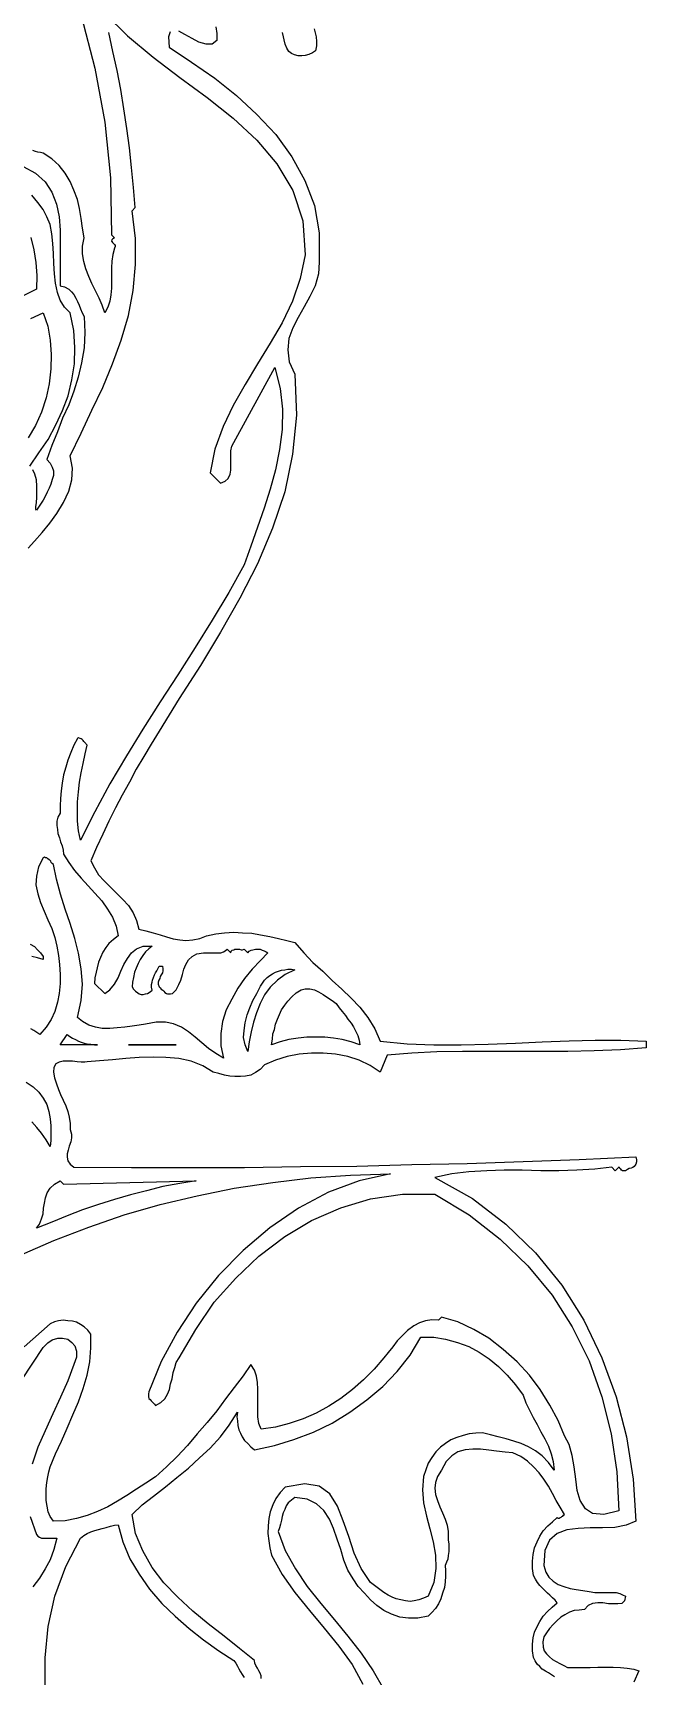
# Model space of a CAD drawing. Extents: x 0.04 to 6.89, y 0.04 to 9.01.
# Drawn here: x 5.701 to 6.894, y 2.46 to 5.657 of the extents above; entities that cross this region are included whole.
import ezdxf

# ---------------------------------------------------------------- set-up
doc = ezdxf.new("R2010")
doc.units = 0
doc.layers.add('1', color=7, linetype='Continuous')

msp = doc.modelspace()

# ---------------------------------------------------------------- linework, layer by layer
for points in [[(6.057, 5.669), (6.059, 5.656), (6.059, 5.642), (6.05, 5.635), (6.038, 5.635), (6.024, 5.639), (6.011, 5.646), (5.997, 5.654), (5.985, 5.66)], [(6.248, 5.665), (6.25, 5.657), (6.252, 5.649), (6.253, 5.64), (6.253, 5.632), (6.251, 5.622), (6.245, 5.618), (6.238, 5.615), (6.231, 5.613), (6.224, 5.612), (6.217, 5.612), (6.21, 5.614), (6.204, 5.617), (6.199, 5.621), (6.195, 5.627), (6.192, 5.635), (6.187, 5.658)], [(5.968, 5.659), (5.965, 5.649), (5.966, 5.629), (6.01, 5.6), (6.055, 5.569), (6.097, 5.535), (6.137, 5.498), (6.174, 5.459), (6.205, 5.416), (6.23, 5.37), (6.249, 5.321), (6.258, 5.268), (6.258, 5.211), (6.257, 5.188), (6.25, 5.165), (6.24, 5.144), (6.229, 5.124), (6.217, 5.103), (6.207, 5.083), (6.199, 5.062), (6.197, 5.04), (6.2, 5.017), (6.211, 4.993), (6.214, 4.913), (6.206, 4.837), (6.191, 4.764), (6.167, 4.693), (6.138, 4.624), (6.104, 4.557), (6.066, 4.491), (6.027, 4.426), (5.986, 4.362), (5.947, 4.298), (5.931, 4.273), (5.917, 4.249), (5.902, 4.224), (5.889, 4.199), (5.875, 4.174), (5.862, 4.149), (5.849, 4.123), (5.837, 4.098), (5.825, 4.072), (5.814, 4.046), (5.821, 4.032), (5.829, 4.019), (5.84, 4.007), (5.852, 3.995), (5.864, 3.983), (5.876, 3.971), (5.887, 3.959), (5.896, 3.945), (5.903, 3.93), (5.907, 3.913), (5.921, 3.91), (5.935, 3.906), (5.949, 3.902), (5.961, 3.898), (5.974, 3.894), (5.987, 3.892), (5.999, 3.891), (6.012, 3.892), (6.026, 3.895), (6.039, 3.9), (6.057, 3.904), (6.074, 3.906), (6.092, 3.907), (6.109, 3.906), (6.127, 3.905), (6.144, 3.902), (6.162, 3.899), (6.179, 3.895), (6.195, 3.891), (6.211, 3.887), (6.228, 3.867), (6.246, 3.848), (6.265, 3.831), (6.283, 3.813), (6.302, 3.796), (6.32, 3.779), (6.337, 3.761), (6.353, 3.741), (6.366, 3.719), (6.377, 3.695), (6.429, 3.69), (6.481, 3.688), (6.534, 3.688), (6.587, 3.689), (6.64, 3.691), (6.692, 3.694), (6.744, 3.696), (6.795, 3.697), (6.845, 3.697), (6.894, 3.695), (6.894, 3.682), (6.844, 3.678), (6.793, 3.676), (6.742, 3.675), (6.691, 3.675), (6.639, 3.675), (6.588, 3.675), (6.537, 3.675), (6.487, 3.674), (6.438, 3.672), (6.39, 3.668), (6.377, 3.635), (6.357, 3.648), (6.336, 3.658), (6.314, 3.665), (6.29, 3.67), (6.266, 3.672), (6.243, 3.672), (6.219, 3.67), (6.196, 3.665), (6.173, 3.658), (6.152, 3.649), (6.143, 3.64), (6.134, 3.634), (6.125, 3.629), (6.115, 3.627), (6.105, 3.626), (6.094, 3.626), (6.084, 3.627), (6.074, 3.629), (6.063, 3.632), (6.052, 3.635), (6.032, 3.647), (6.009, 3.656), (5.985, 3.661), (5.96, 3.663), (5.935, 3.664), (5.908, 3.663), (5.882, 3.661), (5.856, 3.659), (5.831, 3.657), (5.807, 3.655), (5.802, 3.654), (5.795, 3.654), (5.787, 3.655), (5.778, 3.656), (5.769, 3.656), (5.76, 3.656), (5.752, 3.654), (5.746, 3.651), (5.742, 3.644), (5.741, 3.635), (5.743, 3.624), (5.747, 3.612), (5.751, 3.601), (5.755, 3.591), (5.76, 3.58), (5.765, 3.569), (5.769, 3.558), (5.772, 3.547), (5.774, 3.535), (5.774, 3.523), (5.776, 3.514), (5.776, 3.507), (5.775, 3.499), (5.772, 3.491), (5.77, 3.483), (5.768, 3.476), (5.768, 3.469), (5.769, 3.462), (5.774, 3.456), (5.781, 3.45), (5.893, 3.449), (6.004, 3.449), (6.113, 3.449), (6.222, 3.451), (6.331, 3.452), (6.438, 3.455), (6.546, 3.457), (6.655, 3.461), (6.764, 3.465), (6.874, 3.47), (6.875, 3.464), (6.875, 3.46), (6.874, 3.456), (6.873, 3.454), (6.871, 3.451), (6.868, 3.449), (6.865, 3.448), (6.861, 3.447), (6.858, 3.445), (6.854, 3.443), (6.852, 3.443), (6.85, 3.443), (6.848, 3.443), (6.846, 3.444), (6.845, 3.446), (6.843, 3.447), (6.842, 3.449), (6.841, 3.45), (6.834, 3.443), (6.827, 3.45), (6.794, 3.446), (6.759, 3.444), (6.724, 3.443), (6.689, 3.443), (6.653, 3.444), (6.618, 3.444), (6.584, 3.443), (6.549, 3.441), (6.516, 3.437), (6.483, 3.43), (6.556, 3.389), (6.621, 3.339), (6.679, 3.283), (6.73, 3.22), (6.773, 3.152), (6.808, 3.079), (6.836, 3.003), (6.856, 2.925), (6.869, 2.843), (6.874, 2.761), (6.855, 2.753), (6.833, 2.749), (6.809, 2.748), (6.785, 2.748), (6.762, 2.747), (6.74, 2.744), (6.721, 2.737), (6.706, 2.724), (6.697, 2.704), (6.695, 2.675), (6.699, 2.662), (6.705, 2.652), (6.713, 2.644), (6.723, 2.638), (6.734, 2.634), (6.746, 2.63), (6.758, 2.628), (6.771, 2.626), (6.783, 2.624), (6.794, 2.622), (6.798, 2.622), (6.803, 2.622), (6.809, 2.622), (6.816, 2.622), (6.822, 2.622), (6.829, 2.622), (6.836, 2.622), (6.843, 2.62), (6.848, 2.618), (6.854, 2.615), (6.852, 2.606), (6.847, 2.601), (6.839, 2.6), (6.831, 2.6), (6.821, 2.6), (6.81, 2.602), (6.8, 2.602), (6.79, 2.601), (6.781, 2.597), (6.774, 2.589), (6.764, 2.588), (6.754, 2.587), (6.745, 2.584), (6.736, 2.579), (6.728, 2.574), (6.72, 2.567), (6.713, 2.56), (6.706, 2.552), (6.7, 2.544), (6.695, 2.536), (6.693, 2.526), (6.694, 2.516), (6.696, 2.509), (6.7, 2.503), (6.706, 2.497), (6.712, 2.492), (6.719, 2.488), (6.726, 2.484), (6.734, 2.48), (6.741, 2.476), (6.755, 2.476), (6.77, 2.476), (6.785, 2.476), (6.8, 2.477), (6.815, 2.477), (6.83, 2.477), (6.844, 2.476), (6.857, 2.475), (6.87, 2.473), (6.88, 2.47), (6.87, 2.448)], [(5.696, 3.884), (5.704, 3.879), (5.71, 3.873), (5.716, 3.867), (5.721, 3.86)], [(5.721, 3.86), (5.721, 3.854), (5.71, 3.857), (5.699, 3.86)], [(6.716, 2.458), (6.71, 2.462), (6.704, 2.466), (6.698, 2.469), (6.692, 2.473), (6.687, 2.478), (6.682, 2.483), (6.678, 2.489), (6.675, 2.496), (6.673, 2.509), (6.673, 2.522), (6.674, 2.534), (6.677, 2.545), (6.682, 2.556), (6.687, 2.566), (6.694, 2.576), (6.702, 2.585), (6.711, 2.594), (6.721, 2.602), (6.717, 2.607), (6.712, 2.612), (6.707, 2.617), (6.702, 2.621), (6.697, 2.626), (6.692, 2.631), (6.687, 2.636), (6.683, 2.642), (6.679, 2.648), (6.675, 2.655), (6.673, 2.669), (6.673, 2.683), (6.674, 2.696), (6.677, 2.709), (6.682, 2.721), (6.687, 2.732), (6.694, 2.742), (6.703, 2.752), (6.712, 2.76), (6.721, 2.768), (6.723, 2.767), (6.725, 2.767), (6.727, 2.768), (6.729, 2.769), (6.73, 2.77), (6.732, 2.771), (6.733, 2.773), (6.735, 2.774), (6.727, 2.788), (6.719, 2.801), (6.712, 2.815), (6.704, 2.829), (6.695, 2.843), (6.686, 2.855), (6.675, 2.867), (6.663, 2.878), (6.65, 2.887), (6.635, 2.894), (6.62, 2.895), (6.603, 2.897), (6.588, 2.899), (6.572, 2.901), (6.557, 2.901), (6.542, 2.9), (6.528, 2.896), (6.516, 2.888), (6.505, 2.877), (6.496, 2.86), (6.488, 2.848), (6.484, 2.836), (6.483, 2.825), (6.484, 2.813), (6.488, 2.801), (6.493, 2.789), (6.498, 2.777), (6.503, 2.765), (6.507, 2.753), (6.509, 2.741), (6.509, 2.737), (6.509, 2.731), (6.509, 2.724), (6.51, 2.717), (6.51, 2.71), (6.51, 2.702), (6.509, 2.694), (6.508, 2.687), (6.506, 2.681), (6.503, 2.675), (6.504, 2.665), (6.504, 2.654), (6.503, 2.643), (6.502, 2.632), (6.498, 2.621), (6.495, 2.61), (6.49, 2.6), (6.484, 2.591), (6.477, 2.583), (6.47, 2.576), (6.45, 2.572), (6.432, 2.572), (6.415, 2.574), (6.399, 2.58), (6.384, 2.587), (6.37, 2.597), (6.358, 2.608), (6.346, 2.621), (6.334, 2.634), (6.324, 2.649), (6.314, 2.666), (6.306, 2.685), (6.3, 2.706), (6.293, 2.726), (6.286, 2.747), (6.278, 2.765), (6.267, 2.782), (6.253, 2.795), (6.235, 2.804), (6.211, 2.807), (6.204, 2.802), (6.198, 2.797), (6.194, 2.791), (6.191, 2.784), (6.188, 2.777), (6.186, 2.77), (6.185, 2.763), (6.183, 2.755), (6.181, 2.748), (6.178, 2.741), (6.192, 2.704), (6.212, 2.668), (6.235, 2.634), (6.261, 2.601), (6.288, 2.569), (6.314, 2.537), (6.34, 2.504), (6.363, 2.47), (6.383, 2.435)]]:
    msp.add_lwpolyline(points)
at = {"layer": '1'}
for points in [[(5.841, 5.695), (5.885, 5.651), (5.935, 5.61), (5.987, 5.57), (6.04, 5.531), (6.091, 5.491), (6.137, 5.448), (6.176, 5.402), (6.207, 5.35), (6.226, 5.291), (6.231, 5.225)], [(5.795, 5.691), (5.822, 5.588), (5.841, 5.483), (5.852, 5.375), (5.854, 5.264), (5.86, 5.258), (5.857, 5.256), (5.855, 5.254), (5.854, 5.252), (5.855, 5.251), (5.856, 5.249), (5.858, 5.247), (5.86, 5.245), (5.861, 5.243), (5.861, 5.241), (5.86, 5.238), (5.857, 5.226), (5.855, 5.213), (5.854, 5.2), (5.854, 5.187), (5.854, 5.174), (5.854, 5.16), (5.853, 5.147), (5.851, 5.135), (5.847, 5.123), (5.841, 5.112), (5.836, 5.127), (5.83, 5.141), (5.823, 5.155), (5.816, 5.169), (5.81, 5.183), (5.804, 5.198), (5.8, 5.212), (5.798, 5.227), (5.798, 5.242), (5.801, 5.258), (5.798, 5.277), (5.795, 5.296), (5.792, 5.315), (5.788, 5.333), (5.781, 5.351), (5.774, 5.368), (5.764, 5.384), (5.752, 5.399), (5.738, 5.412), (5.721, 5.423), (5.716, 5.424), (5.711, 5.425), (5.706, 5.426), (5.701, 5.428)], [(5.692, 4.654), (5.704, 4.668), (5.719, 4.685), (5.734, 4.703), (5.748, 4.722), (5.761, 4.743), (5.771, 4.765), (5.777, 4.787), (5.778, 4.81), (5.774, 4.834), (5.795, 4.878), (5.816, 4.923), (5.837, 4.967), (5.856, 5.013), (5.873, 5.059), (5.887, 5.107), (5.896, 5.156), (5.901, 5.206), (5.901, 5.257), (5.894, 5.311), (5.9, 5.317), (5.897, 5.356), (5.893, 5.395), (5.889, 5.433), (5.884, 5.471), (5.878, 5.509), (5.872, 5.547), (5.865, 5.584), (5.857, 5.621), (5.849, 5.658)], [(5.682, 5.397), (5.706, 5.384), (5.725, 5.367), (5.738, 5.347), (5.747, 5.324), (5.752, 5.299), (5.754, 5.273), (5.754, 5.246), (5.754, 5.218), (5.754, 5.192), (5.754, 5.165), (5.763, 5.163), (5.771, 5.158), (5.776, 5.153), (5.781, 5.148), (5.785, 5.141), (5.788, 5.134), (5.791, 5.127), (5.794, 5.12), (5.797, 5.112), (5.801, 5.105), (5.802, 5.074), (5.801, 5.044), (5.796, 5.015), (5.789, 4.987), (5.781, 4.96), (5.771, 4.933), (5.759, 4.907), (5.749, 4.881), (5.738, 4.854), (5.728, 4.827), (5.735, 4.82), (5.739, 4.812), (5.741, 4.805), (5.741, 4.796), (5.739, 4.788), (5.736, 4.779), (5.733, 4.771), (5.729, 4.763), (5.725, 4.755), (5.721, 4.748), (5.708, 4.728), (5.707, 4.73), (5.707, 4.735), (5.708, 4.743), (5.709, 4.753), (5.709, 4.764), (5.709, 4.775), (5.708, 4.787), (5.705, 4.798), (5.701, 4.807)], [(5.695, 4.814), (5.713, 4.84), (5.731, 4.866), (5.746, 4.894), (5.759, 4.922), (5.77, 4.951), (5.777, 4.982), (5.782, 5.013), (5.783, 5.045), (5.781, 5.078), (5.774, 5.112), (5.763, 5.123), (5.754, 5.137), (5.749, 5.152), (5.745, 5.17), (5.743, 5.188), (5.742, 5.208), (5.741, 5.228), (5.74, 5.247), (5.738, 5.266), (5.735, 5.284), (5.728, 5.299), (5.721, 5.313), (5.711, 5.327), (5.699, 5.341)], [(5.697, 5.259), (5.703, 5.235), (5.707, 5.21), (5.709, 5.185), (5.708, 5.158), (5.642, 5.125)], [(6.231, 5.225), (6.221, 5.179), (6.206, 5.135), (6.186, 5.093), (6.163, 5.053), (6.138, 5.013), (6.114, 4.973), (6.091, 4.932), (6.071, 4.891), (6.055, 4.847), (6.046, 4.801), (6.066, 4.781), (6.075, 4.785), (6.081, 4.79), (6.085, 4.798), (6.086, 4.806), (6.086, 4.815), (6.086, 4.825), (6.086, 4.835), (6.086, 4.844), (6.088, 4.853), (6.092, 4.86), (6.172, 5.006), (6.182, 4.965), (6.187, 4.925), (6.186, 4.885), (6.181, 4.846), (6.173, 4.807), (6.163, 4.769), (6.151, 4.732), (6.138, 4.695), (6.125, 4.658), (6.112, 4.622), (6.082, 4.568), (6.05, 4.514), (6.017, 4.461), (5.983, 4.408), (5.949, 4.355), (5.915, 4.302), (5.883, 4.25), (5.851, 4.196), (5.822, 4.141), (5.794, 4.086), (5.79, 4.104), (5.788, 4.123), (5.788, 4.142), (5.788, 4.161), (5.79, 4.18), (5.792, 4.199), (5.795, 4.217), (5.799, 4.235), (5.803, 4.254), (5.807, 4.271), (5.805, 4.273), (5.804, 4.274), (5.802, 4.276), (5.8, 4.278), (5.799, 4.28), (5.797, 4.282), (5.795, 4.283), (5.793, 4.284), (5.79, 4.285), (5.788, 4.284), (5.781, 4.271), (5.775, 4.257), (5.769, 4.242), (5.765, 4.228), (5.761, 4.213), (5.758, 4.197), (5.756, 4.182), (5.755, 4.167), (5.754, 4.153), (5.754, 4.139), (5.75, 4.131), (5.748, 4.123), (5.748, 4.115), (5.749, 4.107), (5.75, 4.099), (5.753, 4.091), (5.755, 4.083), (5.758, 4.075), (5.76, 4.067), (5.761, 4.059), (5.771, 4.043), (5.782, 4.027), (5.795, 4.012), (5.809, 3.997), (5.822, 3.983), (5.835, 3.968), (5.846, 3.952), (5.856, 3.936), (5.863, 3.919), (5.867, 3.9), (5.858, 3.893), (5.849, 3.885), (5.843, 3.877), (5.837, 3.868), (5.833, 3.858), (5.829, 3.849), (5.826, 3.838), (5.824, 3.829), (5.822, 3.818), (5.821, 3.807), (5.841, 3.788), (5.851, 3.795), (5.86, 3.806), (5.867, 3.818), (5.872, 3.831), (5.878, 3.844), (5.885, 3.856), (5.893, 3.867), (5.903, 3.875), (5.916, 3.88), (5.933, 3.88), (5.927, 3.875), (5.92, 3.869), (5.915, 3.862), (5.91, 3.854), (5.906, 3.846), (5.902, 3.837), (5.899, 3.829), (5.897, 3.819), (5.895, 3.81), (5.894, 3.801), (5.897, 3.796), (5.901, 3.792), (5.905, 3.789), (5.908, 3.787), (5.912, 3.786), (5.916, 3.786), (5.92, 3.787), (5.924, 3.788), (5.929, 3.791), (5.933, 3.794), (5.932, 3.8), (5.932, 3.805), (5.933, 3.81), (5.934, 3.814), (5.936, 3.819), (5.938, 3.824), (5.94, 3.828), (5.942, 3.832), (5.944, 3.836), (5.947, 3.841), (5.953, 3.841), (5.954, 3.836), (5.954, 3.832), (5.953, 3.828), (5.951, 3.824), (5.949, 3.821), (5.948, 3.817), (5.946, 3.814), (5.945, 3.81), (5.945, 3.806), (5.947, 3.801), (5.949, 3.799), (5.951, 3.796), (5.954, 3.794), (5.956, 3.792), (5.958, 3.79), (5.961, 3.788), (5.963, 3.787), (5.966, 3.787), (5.969, 3.787), (5.973, 3.788), (5.98, 3.795), (5.985, 3.805), (5.989, 3.814), (5.992, 3.825), (5.995, 3.835), (5.999, 3.844), (6.004, 3.853), (6.011, 3.86), (6.02, 3.865), (6.033, 3.867), (6.037, 3.867), (6.042, 3.867), (6.047, 3.867), (6.052, 3.867), (6.057, 3.867), (6.062, 3.867), (6.067, 3.867), (6.072, 3.869), (6.075, 3.871), (6.079, 3.874), (6.086, 3.867), (6.087, 3.87), (6.089, 3.872), (6.092, 3.873), (6.094, 3.874), (6.097, 3.874), (6.1, 3.874), (6.103, 3.874), (6.106, 3.873), (6.109, 3.873), (6.112, 3.874), (6.119, 3.867), (6.122, 3.87), (6.126, 3.872), (6.129, 3.873), (6.134, 3.874), (6.139, 3.874), (6.143, 3.874), (6.147, 3.872), (6.151, 3.871), (6.155, 3.869), (6.158, 3.867), (6.144, 3.852), (6.128, 3.835), (6.113, 3.817), (6.1, 3.798), (6.088, 3.777), (6.077, 3.756), (6.07, 3.733), (6.067, 3.71), (6.067, 3.686), (6.072, 3.662), (6.057, 3.671), (6.043, 3.681), (6.03, 3.692), (6.017, 3.703), (6.004, 3.713), (5.99, 3.722), (5.975, 3.729), (5.959, 3.732), (5.941, 3.732), (5.92, 3.728), (5.908, 3.726), (5.894, 3.724), (5.88, 3.722), (5.865, 3.721), (5.851, 3.72), (5.836, 3.72), (5.823, 3.722), (5.81, 3.726), (5.798, 3.733), (5.788, 3.741), (5.795, 3.774), (5.798, 3.806), (5.795, 3.836), (5.79, 3.866), (5.783, 3.895), (5.774, 3.924), (5.764, 3.952), (5.755, 3.981), (5.747, 4.01), (5.741, 4.039), (5.739, 4.041), (5.737, 4.043), (5.736, 4.045), (5.734, 4.047), (5.733, 4.048), (5.73, 4.05), (5.728, 4.052), (5.726, 4.052), (5.724, 4.053), (5.721, 4.052), (5.712, 4.034), (5.708, 4.016), (5.707, 3.999), (5.711, 3.982), (5.716, 3.965), (5.723, 3.948), (5.73, 3.931), (5.738, 3.914), (5.744, 3.897), (5.748, 3.88), (5.751, 3.862), (5.753, 3.844), (5.754, 3.825), (5.754, 3.807), (5.752, 3.788), (5.749, 3.771), (5.744, 3.753), (5.737, 3.737), (5.727, 3.722), (5.715, 3.708), (5.709, 3.712), (5.703, 3.716), (5.697, 3.719)], [(5.697, 5.101), (5.721, 5.112), (5.73, 5.086), (5.735, 5.059), (5.737, 5.031), (5.736, 5.003), (5.733, 4.974), (5.727, 4.947), (5.718, 4.919), (5.706, 4.893), (5.692, 4.869)], [(6.211, 3.834), (6.192, 3.825), (6.177, 3.814), (6.163, 3.8), (6.152, 3.785), (6.143, 3.768), (6.136, 3.75), (6.13, 3.732), (6.126, 3.713), (6.122, 3.694), (6.119, 3.675), (6.114, 3.688), (6.111, 3.702), (6.112, 3.716), (6.114, 3.731), (6.118, 3.746), (6.123, 3.76), (6.129, 3.774), (6.137, 3.788), (6.144, 3.802), (6.152, 3.814), (6.157, 3.819), (6.162, 3.823), (6.167, 3.826), (6.173, 3.829), (6.179, 3.831), (6.185, 3.833), (6.191, 3.834), (6.197, 3.835), (6.204, 3.835), (6.211, 3.834)], [(6.337, 3.688), (6.32, 3.694), (6.303, 3.698), (6.286, 3.701), (6.269, 3.703), (6.251, 3.703), (6.234, 3.703), (6.217, 3.701), (6.199, 3.698), (6.182, 3.694), (6.165, 3.688), (6.167, 3.699), (6.168, 3.709), (6.171, 3.718), (6.173, 3.728), (6.177, 3.738), (6.181, 3.747), (6.185, 3.756), (6.191, 3.765), (6.197, 3.773), (6.205, 3.781), (6.213, 3.789), (6.223, 3.795), (6.231, 3.797), (6.24, 3.797), (6.249, 3.795), (6.257, 3.791), (6.266, 3.786), (6.274, 3.78), (6.283, 3.774), (6.291, 3.768), (6.297, 3.76), (6.303, 3.753), (6.309, 3.745), (6.314, 3.738), (6.32, 3.73), (6.325, 3.723), (6.329, 3.715), (6.333, 3.706), (6.336, 3.697), (6.337, 3.688)], [(5.827, 3.688), (5.754, 3.688), (5.768, 3.708), (5.773, 3.704), (5.778, 3.701), (5.784, 3.698), (5.79, 3.695), (5.795, 3.693), (5.801, 3.691), (5.807, 3.69), (5.814, 3.689), (5.821, 3.688), (5.827, 3.688)], [(5.887, 3.688), (5.98, 3.688), (5.887, 3.688)], [(5.688, 3.615), (5.702, 3.606), (5.713, 3.596), (5.721, 3.584), (5.728, 3.572), (5.732, 3.558), (5.735, 3.544), (5.736, 3.53), (5.736, 3.516), (5.736, 3.502), (5.735, 3.49), (5.727, 3.503), (5.718, 3.516), (5.709, 3.527), (5.699, 3.538)], [(5.675, 3.278), (5.742, 3.307), (5.81, 3.333), (5.879, 3.357), (5.949, 3.377), (6.021, 3.394), (6.093, 3.409), (6.168, 3.42), (6.242, 3.429), (6.319, 3.434), (6.397, 3.437), (6.336, 3.423), (6.276, 3.401), (6.218, 3.37), (6.162, 3.332), (6.11, 3.288), (6.062, 3.239), (6.019, 3.185), (5.982, 3.129), (5.951, 3.072), (5.927, 3.013)], [(6.019, 3.423), (5.987, 3.418), (5.954, 3.412), (5.922, 3.404), (5.891, 3.396), (5.86, 3.387), (5.829, 3.377), (5.798, 3.367), (5.768, 3.355), (5.738, 3.343), (5.708, 3.331), (5.714, 3.339), (5.718, 3.349), (5.721, 3.359), (5.722, 3.37), (5.724, 3.38), (5.726, 3.39), (5.729, 3.4), (5.735, 3.409), (5.743, 3.417), (5.754, 3.423), (5.761, 3.417), (6.019, 3.423)], [(5.927, 3.013), (5.926, 3.009), (5.926, 3.006), (5.926, 3.003), (5.927, 3), (5.929, 2.998), (5.931, 2.995), (5.933, 2.993), (5.935, 2.991), (5.938, 2.989), (5.94, 2.986), (5.95, 2.992), (5.958, 2.999), (5.963, 3.008), (5.967, 3.017), (5.969, 3.028), (5.972, 3.038), (5.974, 3.05), (5.977, 3.06), (5.98, 3.07), (5.986, 3.079), (6.018, 3.134), (6.054, 3.187), (6.096, 3.234), (6.141, 3.277), (6.191, 3.315), (6.243, 3.346), (6.3, 3.371), (6.358, 3.388), (6.42, 3.397), (6.483, 3.397), (6.55, 3.357), (6.61, 3.31), (6.664, 3.258), (6.711, 3.201), (6.75, 3.139), (6.783, 3.073), (6.808, 3.003), (6.826, 2.931), (6.837, 2.857), (6.841, 2.781), (6.812, 2.774), (6.79, 2.776), (6.776, 2.785), (6.766, 2.801), (6.76, 2.821), (6.757, 2.843), (6.754, 2.867), (6.75, 2.889), (6.744, 2.91), (6.735, 2.927), (6.723, 2.957), (6.707, 2.987), (6.688, 3.017), (6.667, 3.045), (6.643, 3.071), (6.616, 3.095), (6.588, 3.117), (6.559, 3.134), (6.528, 3.149), (6.496, 3.158), (6.49, 3.152), (6.477, 3.153), (6.465, 3.151), (6.453, 3.147), (6.442, 3.141), (6.43, 3.132), (6.42, 3.122), (6.41, 3.112), (6.401, 3.1), (6.392, 3.089), (6.384, 3.079), (6.365, 3.057), (6.344, 3.036), (6.323, 3.017), (6.3, 3), (6.277, 2.985), (6.252, 2.971), (6.227, 2.96), (6.2, 2.951), (6.173, 2.944), (6.145, 2.94), (6.141, 2.951), (6.139, 2.964), (6.139, 2.977), (6.139, 2.991), (6.139, 3.004), (6.139, 3.018), (6.138, 3.031), (6.136, 3.043), (6.132, 3.055), (6.125, 3.066), (6.11, 3.044), (6.093, 3.021), (6.076, 2.999), (6.059, 2.976), (6.04, 2.953), (6.021, 2.931), (6.002, 2.908), (5.982, 2.887), (5.961, 2.867), (5.94, 2.847), (5.921, 2.835), (5.903, 2.823), (5.884, 2.811), (5.866, 2.8), (5.847, 2.789), (5.827, 2.78), (5.807, 2.772), (5.786, 2.766), (5.764, 2.762), (5.741, 2.761), (5.735, 2.77), (5.731, 2.779), (5.729, 2.79), (5.727, 2.801), (5.727, 2.812), (5.727, 2.824), (5.728, 2.836), (5.73, 2.847), (5.732, 2.857), (5.735, 2.867), (5.745, 2.892), (5.757, 2.917), (5.768, 2.942), (5.779, 2.968), (5.79, 2.993), (5.799, 3.019), (5.807, 3.045), (5.812, 3.071), (5.814, 3.098), (5.814, 3.125), (5.808, 3.133), (5.801, 3.139), (5.794, 3.144), (5.786, 3.148), (5.778, 3.15), (5.769, 3.151), (5.76, 3.152), (5.751, 3.151), (5.743, 3.149), (5.735, 3.145), (5.684, 3.1)], [(5.357, 2.456), (5.426, 2.502), (5.48, 2.555), (5.521, 2.616), (5.552, 2.683), (5.578, 2.753), (5.601, 2.825), (5.623, 2.897), (5.649, 2.968), (5.68, 3.036), (5.721, 3.099), (5.73, 3.108), (5.739, 3.114), (5.75, 3.117), (5.759, 3.117), (5.769, 3.115), (5.777, 3.109), (5.783, 3.102), (5.786, 3.092), (5.786, 3.08), (5.781, 3.066)], [(6.145, 2.455), (6.145, 2.46), (6.143, 2.465), (6.141, 2.47), (6.138, 2.475), (6.135, 2.48), (6.133, 2.485), (6.132, 2.49), (6.103, 2.513), (6.073, 2.537), (6.042, 2.561), (6.012, 2.586), (5.983, 2.613), (5.956, 2.641), (5.933, 2.671), (5.915, 2.703), (5.901, 2.737), (5.894, 2.774), (5.914, 2.793), (5.936, 2.81), (5.959, 2.828), (5.981, 2.846), (6.004, 2.864), (6.025, 2.884), (6.046, 2.903), (6.066, 2.925), (6.083, 2.948), (6.099, 2.973), (6.098, 2.964), (6.099, 2.956), (6.1, 2.947), (6.102, 2.939), (6.105, 2.932), (6.108, 2.925), (6.113, 2.918), (6.119, 2.912), (6.125, 2.906), (6.132, 2.9), (6.171, 2.908), (6.209, 2.92), (6.247, 2.934), (6.283, 2.952), (6.318, 2.973), (6.351, 2.997), (6.382, 3.023), (6.41, 3.052), (6.435, 3.084), (6.456, 3.119), (6.481, 3.119), (6.504, 3.115), (6.527, 3.109), (6.549, 3.101), (6.569, 3.09), (6.589, 3.077), (6.607, 3.062), (6.624, 3.045), (6.64, 3.026), (6.655, 3.006)], [(5.781, 3.066), (5.769, 3.034), (5.755, 3.002), (5.74, 2.97), (5.725, 2.937), (5.711, 2.905), (5.7, 2.872)], [(6.655, 3.006), (6.66, 2.991), (6.667, 2.977), (6.674, 2.963), (6.682, 2.949), (6.689, 2.935), (6.697, 2.921), (6.704, 2.907), (6.709, 2.892), (6.713, 2.877), (6.715, 2.86), (6.704, 2.875), (6.692, 2.888), (6.679, 2.898), (6.665, 2.906), (6.651, 2.912), (6.637, 2.917), (6.622, 2.921), (6.606, 2.925), (6.591, 2.929), (6.576, 2.933), (6.563, 2.932), (6.55, 2.931), (6.538, 2.928), (6.526, 2.924), (6.514, 2.919), (6.504, 2.912), (6.494, 2.905), (6.485, 2.896), (6.477, 2.885), (6.47, 2.874), (6.461, 2.848), (6.459, 2.822), (6.461, 2.797), (6.467, 2.771), (6.473, 2.746), (6.48, 2.721), (6.484, 2.695), (6.485, 2.669), (6.481, 2.642), (6.47, 2.615), (6.461, 2.611), (6.452, 2.608), (6.443, 2.606), (6.435, 2.605), (6.426, 2.606), (6.417, 2.608), (6.408, 2.61), (6.4, 2.613), (6.392, 2.617), (6.384, 2.622), (6.358, 2.642), (6.34, 2.669), (6.326, 2.699), (6.316, 2.731), (6.305, 2.762), (6.294, 2.79), (6.279, 2.814), (6.258, 2.829), (6.23, 2.834), (6.192, 2.827), (6.182, 2.817), (6.174, 2.805), (6.168, 2.793), (6.163, 2.779), (6.16, 2.766), (6.159, 2.752), (6.158, 2.737), (6.16, 2.723), (6.162, 2.709), (6.165, 2.695), (6.186, 2.657), (6.211, 2.622), (6.239, 2.587), (6.268, 2.553), (6.296, 2.518), (6.322, 2.482), (6.343, 2.444)], [(5.696, 2.77), (5.708, 2.735), (5.711, 2.732), (5.714, 2.73), (5.718, 2.728), (5.722, 2.728), (5.726, 2.728), (5.731, 2.728), (5.735, 2.728), (5.74, 2.728), (5.744, 2.728), (5.748, 2.728), (5.742, 2.706), (5.735, 2.686), (5.725, 2.668), (5.714, 2.65), (5.701, 2.633)], [(5.725, 2.433), (5.725, 2.495), (5.731, 2.556), (5.744, 2.615), (5.765, 2.673), (5.794, 2.728), (5.8, 2.733), (5.807, 2.737), (5.814, 2.74), (5.822, 2.743), (5.829, 2.745), (5.836, 2.747), (5.844, 2.749), (5.852, 2.751), (5.86, 2.753), (5.867, 2.754), (5.876, 2.721), (5.89, 2.688), (5.908, 2.658), (5.928, 2.629), (5.952, 2.601), (5.978, 2.576), (6.005, 2.552), (6.033, 2.53), (6.063, 2.509), (6.092, 2.49), (6.096, 2.485), (6.099, 2.479), (6.102, 2.474), (6.105, 2.468), (6.108, 2.463), (6.112, 2.457)]]:
    msp.add_lwpolyline(points, dxfattribs=at)

doc.saveas('drawing.dxf')
